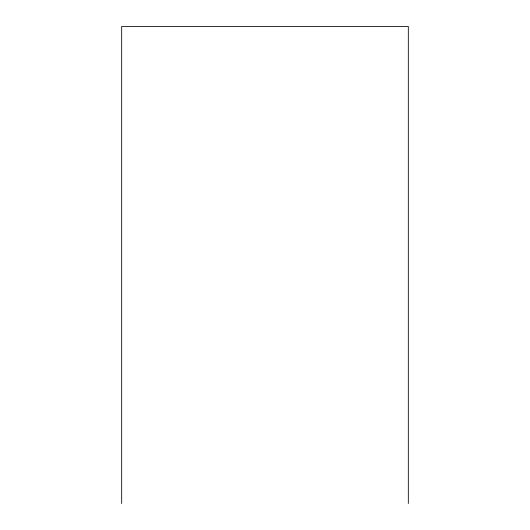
<?xml version="1.0" encoding="UTF-8"?>
<svg xmlns="http://www.w3.org/2000/svg" width="530" height="530" viewBox="0 0 530 530"><rect width="100%" height="100%" fill="white"/><g stroke="black" fill="none" stroke-linecap="round" stroke-linejoin="round"><path stroke-width="0.79" d="M408.319 503.5L408.319 26.5L121.681 26.5L121.681 503.5"/></g></svg>
